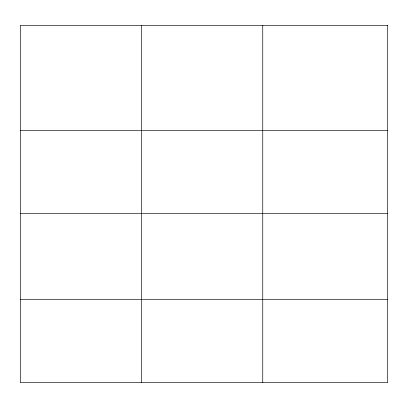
<?xml version="1.0" encoding="UTF-8"?>
<svg xmlns="http://www.w3.org/2000/svg" width="408" height="408" viewBox="0 0 408 408"><rect width="100%" height="100%" fill="white"/><g stroke="black" fill="none" stroke-linecap="round" stroke-linejoin="round"><path stroke-width="0.61" d="M20.4 130.402L387.6 130.402M20.4 213.649L387.6 213.649M20.4 299.426L387.6 299.426M262.752 25.322L262.752 382.679M141.576 25.322L141.576 382.679M387.6 25.322L20.4 25.322L20.4 382.679L387.6 382.679L387.6 25.322"/></g></svg>
